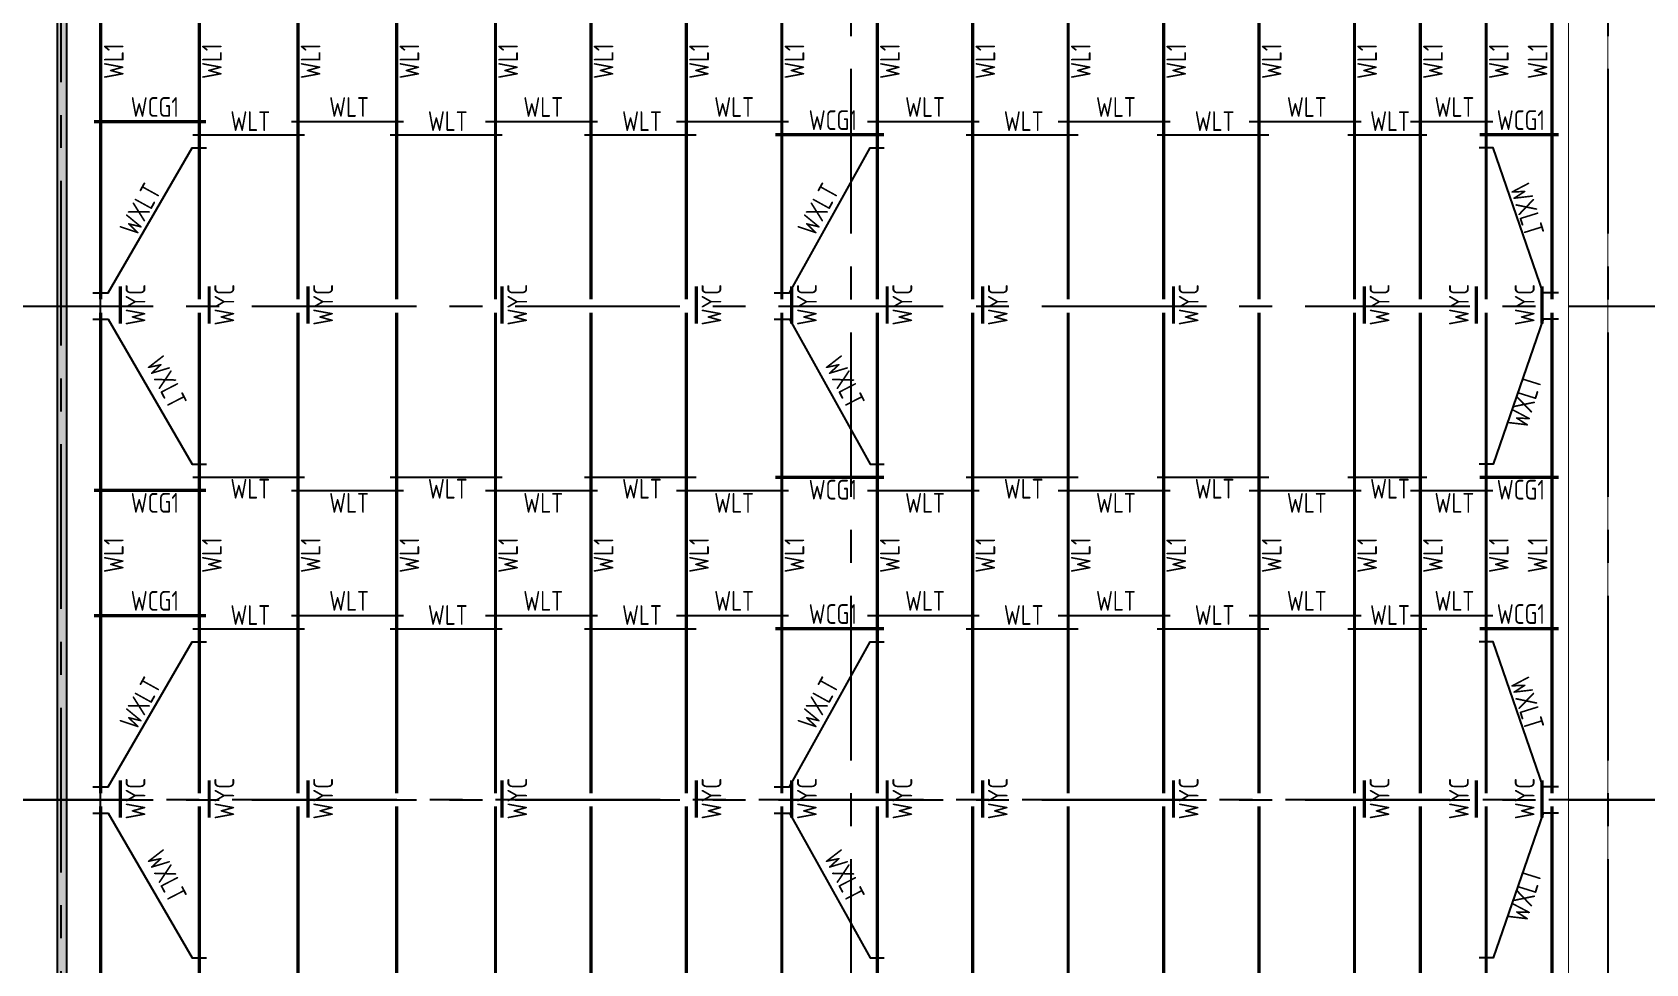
# Model space of a CAD drawing. Header units: millimetres. Extents: x 865490 to 879904, y 39442 to 44891.
# Drawn here: x 871884.9 to 872130, y 39573 to 39714.5 of the extents above; entities that cross this region are included whole.
import ezdxf

# ---------------------------------------------------------------- set-up
doc = ezdxf.new("R2010")
doc.units = ezdxf.units.MM
doc.header["$LTSCALE"] = 1000
doc.header["$MEASUREMENT"] = 0
doc.linetypes.add('CENTER', pattern=[2, 1.25, -0.25, 0.25, -0.25])
doc.linetypes.add('DOTE', pattern=[2.42, 2, -0.2, 0.02, -0.2])
for name, color, linetype in [('1307', 7, 'Continuous'), ('DOTE', 1, 'DOTE'), ('WINDOW', 4, 'Continuous'), ('标注', 7, 'Continuous'), ('檩条', 34, 'Continuous')]:
    doc.layers.add(name, color=color, linetype=linetype)
doc.styles.add('GBHZ', font='gbenor.shx', dxfattribs={"width": 0.9, "bigfont": 'gbcbig.shx'})

msp = doc.modelspace()

# ---------------------------------------------------------------- hatches: boundary and pattern name
at = {"layer": 'WINDOW'}
h = msp.add_hatch(dxfattribs=at)
h.set_pattern_fill('DOTS', color=256, scale=10)
h.set_pattern_definition([(0, (1211.9723, 1.3277), (0.3125, 0.625), [0, -0.625])])
h.paths.add_polyline_path([(871888.698, 39518.414), (871890.198, 39518.414), (871890.198, 39977.414), (871888.698, 39977.414)])

# ---------------------------------------------------------------- linework, layer by layer
at = {"layer": 'DOTE', "linetype": 'CENTER', "ltscale": 0.02}
for p, q in [((871889.298, 39506.914), (871889.298, 39988.914)), ((871895.298, 39506.914), (871895.298, 39988.914)), ((872009.298, 39988.914), (872009.298, 39506.914)), ((872124.298, 39988.914), (872124.298, 39506.914)), ((871638.298, 39672.914), (872140.298, 39672.914)), ((871638.298, 39597.914), (872140.298, 39597.914)), ((872140.298, 39597.914), (871638.298, 39597.914))]:
    msp.add_line(p, q, dxfattribs=at)
at = {"layer": 'WINDOW'}
msp.add_lwpolyline([(871888.698, 39518.414), (871890.198, 39518.414), (871890.198, 39977.414), (871888.698, 39977.414)], close=True, dxfattribs=at)
at = {"layer": '标注', "const_width": 0.15}
msp.add_lwpolyline([(872124.298, 39975.914), (872118.298, 39975.914), (872118.298, 39519.914), (872124.298, 39519.914)], close=True, dxfattribs=at)
at = {"layer": '檩条', "color": 4}
for p, q in [((871924.298, 39700.914), (871941.298, 39700.914)), ((871953.798, 39700.914), (871970.798, 39700.914)), ((871982.798, 39700.914), (871999.798, 39700.914)), ((872011.798, 39700.914), (872028.798, 39700.914)), ((872040.798, 39700.914), (872057.798, 39700.914)), ((872069.798, 39700.914), (872086.798, 39700.914)), ((872094.298, 39700.914), (872106.798, 39700.914)), ((871924.298, 39644.914), (871941.298, 39644.914)), ((871953.798, 39644.914), (871970.798, 39644.914)), ((871982.798, 39644.914), (871999.798, 39644.914)), ((872011.798, 39644.914), (872028.798, 39644.914)), ((872040.798, 39644.914), (872057.798, 39644.914)), ((872069.798, 39644.914), (872086.798, 39644.914)), ((872094.298, 39644.914), (872106.798, 39644.914)), ((871924.298, 39625.914), (871941.298, 39625.914)), ((871953.798, 39625.914), (871970.798, 39625.914)), ((871982.798, 39625.914), (871999.798, 39625.914)), ((872011.798, 39625.914), (872028.798, 39625.914)), ((872040.798, 39625.914), (872057.798, 39625.914)), ((872069.798, 39625.914), (872086.798, 39625.914)), ((872094.298, 39625.914), (872106.798, 39625.914))]:
    msp.add_line(p, q, dxfattribs=at)
at = {"layer": '檩条', "color": 4, "linetype": 'ByBlock'}
for p, q in [((871909.298, 39698.914), (871926.298, 39698.914)), ((871939.298, 39698.914), (871956.298, 39698.914)), ((871968.798, 39698.914), (871985.798, 39698.914)), ((872026.798, 39698.914), (872043.798, 39698.914)), ((872055.798, 39698.914), (872072.798, 39698.914)), ((872084.798, 39698.914), (872096.798, 39698.914)), ((871909.298, 39646.914), (871926.298, 39646.914)), ((871939.298, 39646.914), (871956.298, 39646.914)), ((871968.798, 39646.914), (871985.798, 39646.914)), ((872026.798, 39646.914), (872043.798, 39646.914)), ((872055.798, 39646.914), (872072.798, 39646.914)), ((872084.798, 39646.914), (872096.798, 39646.914)), ((871909.298, 39623.914), (871926.298, 39623.914)), ((871939.298, 39623.914), (871956.298, 39623.914)), ((871968.798, 39623.914), (871985.798, 39623.914)), ((872026.798, 39623.914), (872043.798, 39623.914)), ((872055.798, 39623.914), (872072.798, 39623.914)), ((872084.798, 39623.914), (872096.798, 39623.914))]:
    msp.add_line(p, q, dxfattribs=at)
at = {"layer": '檩条', "color": 4, "const_width": 0.5}
for points in [[(871895.298, 39746.914), (871895.298, 39673.914)], [(871910.298, 39746.914), (871910.298, 39673.914)], [(871925.298, 39746.914), (871925.298, 39673.914)], [(871940.298, 39746.914), (871940.298, 39673.914)], [(871955.298, 39746.914), (871955.298, 39673.914)], [(871969.798, 39746.914), (871969.798, 39673.914)], [(871984.298, 39746.914), (871984.298, 39673.914)], [(871998.798, 39746.914), (871998.798, 39673.914)], [(872013.298, 39746.914), (872013.298, 39673.914)], [(872027.798, 39746.914), (872027.798, 39673.914)], [(872042.298, 39746.914), (872042.298, 39673.914)], [(872056.798, 39746.914), (872056.798, 39673.914)], [(872071.298, 39746.914), (872071.298, 39673.914)], [(872085.798, 39746.914), (872085.798, 39673.914)], [(872095.798, 39746.914), (872095.798, 39673.914)], [(872105.798, 39746.914), (872105.798, 39673.914)], [(872115.798, 39746.914), (872115.798, 39673.914)], [(871894.298, 39700.914), (871911.298, 39700.914)], [(871997.798, 39698.914), (872014.298, 39698.914)], [(872116.798, 39698.914), (872104.798, 39698.914)], [(871895.298, 39671.914), (871895.298, 39598.914)], [(871910.298, 39671.914), (871910.298, 39598.914)], [(871925.298, 39671.914), (871925.298, 39598.914)], [(871940.298, 39671.914), (871940.298, 39598.914)], [(871955.298, 39671.914), (871955.298, 39598.914)], [(871969.798, 39671.914), (871969.798, 39598.914)], [(871984.298, 39671.914), (871984.298, 39598.914)], [(871998.798, 39671.914), (871998.798, 39598.914)], [(872013.298, 39671.914), (872013.298, 39598.914)], [(872027.798, 39671.914), (872027.798, 39598.914)], [(872042.298, 39671.914), (872042.298, 39598.914)], [(872056.798, 39671.914), (872056.798, 39598.914)], [(872071.298, 39671.914), (872071.298, 39598.914)], [(872085.798, 39671.914), (872085.798, 39598.914)], [(872095.798, 39671.914), (872095.798, 39598.914)], [(872105.798, 39671.914), (872105.798, 39598.914)], [(872115.798, 39671.914), (872115.798, 39598.914)], [(871997.798, 39646.914), (872014.298, 39646.914)], [(872116.798, 39646.914), (872104.798, 39646.914)], [(871894.298, 39644.914), (871911.298, 39644.914)], [(871894.298, 39625.914), (871911.298, 39625.914)], [(871997.798, 39623.914), (872014.298, 39623.914)], [(872116.798, 39623.914), (872104.798, 39623.914)], [(871895.298, 39596.914), (871895.298, 39519.914)], [(871910.298, 39596.914), (871910.298, 39519.914)], [(871925.298, 39596.914), (871925.298, 39519.914)], [(871940.298, 39596.914), (871940.298, 39519.914)], [(871955.298, 39596.914), (871955.298, 39519.914)], [(871969.798, 39596.914), (871969.798, 39519.914)], [(871984.298, 39596.914), (871984.298, 39519.914)], [(871998.798, 39596.914), (871998.798, 39519.914)], [(872013.298, 39596.914), (872013.298, 39519.914)], [(872027.798, 39596.914), (872027.798, 39519.914)], [(872042.298, 39596.914), (872042.298, 39519.914)], [(872056.798, 39596.914), (872056.798, 39519.914)], [(872071.298, 39596.914), (872071.298, 39519.914)], [(872085.798, 39596.914), (872085.798, 39519.914)], [(872095.798, 39596.914), (872095.798, 39519.914)], [(872105.798, 39596.914), (872105.798, 39519.914)], [(872115.798, 39596.914), (872115.798, 39519.914)]]:
    msp.add_lwpolyline(points, dxfattribs=at)
at = {"layer": '檩条', "color": 4, "linetype": 'ByBlock'}
for points in [[(871894.123, 39674.914), (871896.473, 39674.914), (871909.228, 39696.914), (871911.368, 39696.914)], [(871997.623, 39674.914), (871999.973, 39674.914), (872012.228, 39696.914), (872014.368, 39696.914)], [(872116.799, 39674.914), (872114.449, 39674.914), (872106.868, 39696.914), (872104.728, 39696.914)], [(871894.123, 39670.914), (871896.473, 39670.914), (871909.228, 39648.914), (871911.368, 39648.914)], [(871997.623, 39670.914), (871999.973, 39670.914), (872012.228, 39648.914), (872014.368, 39648.914)], [(872116.799, 39670.914), (872114.449, 39670.914), (872106.868, 39648.914), (872104.728, 39648.914)], [(871894.123, 39599.914), (871896.473, 39599.914), (871909.228, 39621.914), (871911.368, 39621.914)], [(871997.623, 39599.914), (871999.973, 39599.914), (872012.228, 39621.914), (872014.368, 39621.914)], [(872116.799, 39599.914), (872114.449, 39599.914), (872106.868, 39621.914), (872104.728, 39621.914)], [(871894.123, 39595.914), (871896.473, 39595.914), (871909.228, 39573.914), (871911.368, 39573.914)], [(871997.623, 39595.914), (871999.973, 39595.914), (872012.228, 39573.914), (872014.368, 39573.914)], [(872116.799, 39595.914), (872114.449, 39595.914), (872106.868, 39573.914), (872104.728, 39573.914)]]:
    msp.add_lwpolyline(points, dxfattribs=at)
at = {"layer": '檩条', "color": 6, "const_width": 0.5}
for points in [[(871898.298, 39675.897), (871898.298, 39670.23)], [(871911.798, 39675.897), (871911.798, 39670.23)], [(871926.798, 39675.897), (871926.798, 39670.23)], [(871956.298, 39675.897), (871956.298, 39670.23)], [(871985.798, 39675.897), (871985.798, 39670.23)], [(872000.298, 39675.897), (872000.298, 39670.23)], [(872014.798, 39675.897), (872014.798, 39670.23)], [(872029.298, 39675.897), (872029.298, 39670.23)], [(872058.298, 39675.897), (872058.298, 39670.23)], [(872087.298, 39675.897), (872087.298, 39670.23)], [(872104.298, 39675.897), (872104.298, 39670.23)], [(872114.298, 39675.897), (872114.298, 39670.23)], [(871898.298, 39600.897), (871898.298, 39595.23)], [(871911.798, 39600.897), (871911.798, 39595.23)], [(871926.798, 39600.897), (871926.798, 39595.23)], [(871956.298, 39600.897), (871956.298, 39595.23)], [(871985.798, 39600.897), (871985.798, 39595.23)], [(872000.298, 39600.897), (872000.298, 39595.23)], [(872014.798, 39600.897), (872014.798, 39595.23)], [(872029.298, 39600.897), (872029.298, 39595.23)], [(872058.298, 39600.897), (872058.298, 39595.23)], [(872087.298, 39600.897), (872087.298, 39595.23)], [(872104.298, 39600.897), (872104.298, 39595.23)], [(872114.298, 39600.897), (872114.298, 39595.23)]]:
    msp.add_lwpolyline(points, dxfattribs=at)

# ---------------------------------------------------------------- texts
at = {"layer": '1307', "style": 'GBHZ', "width": 0.9}
for s, rotation, p in [('WL1', 90, (871898.802, 39707.402)), ('WL1', 90, (871913.71, 39707.402)), ('WL1', 90, (871928.71, 39707.402)), ('WL1', 90, (871943.71, 39707.402)), ('WL1', 90, (871958.71, 39707.402)), ('WL1', 90, (871973.21, 39707.402)), ('WL1', 90, (871987.71, 39707.402)), ('WL1', 90, (872002.21, 39707.402)), ('WL1', 90, (872016.71, 39707.402)), ('WL1', 90, (872031.21, 39707.402)), ('WL1', 90, (872045.71, 39707.402)), ('WL1', 90, (872060.21, 39707.402)), ('WL1', 90, (872074.71, 39707.402)), ('WL1', 90, (872089.21, 39707.402)), ('WL1', 90, (872099.21, 39707.402)), ('WL1', 90, (872109.21, 39707.402)), ('WL1', 90, (872115.111, 39707.402)), ('WXLT', 61.1329, (871900.69, 39683.32)), ('WXLT', 61.1329, (872003.69, 39683.32)), ('WXLT', 287.28275, (872109.393, 39690.946)), ('WXLT', 297.27345, (871902.123, 39664.234)), ('WXLT', 297.27345, (872005.123, 39664.234)), ('WXLT', 72.71725, (872111.94, 39654.089)), ('WL1', 90, (871898.802, 39632.402)), ('WL1', 90, (871913.71, 39632.402)), ('WL1', 90, (871928.71, 39632.402)), ('WL1', 90, (871943.71, 39632.402)), ('WL1', 90, (871958.71, 39632.402)), ('WL1', 90, (871973.21, 39632.402)), ('WL1', 90, (871987.71, 39632.402)), ('WL1', 90, (872002.21, 39632.402)), ('WL1', 90, (872016.71, 39632.402)), ('WL1', 90, (872031.21, 39632.402)), ('WL1', 90, (872045.71, 39632.402)), ('WL1', 90, (872060.21, 39632.402)), ('WL1', 90, (872074.71, 39632.402)), ('WL1', 90, (872089.21, 39632.402)), ('WL1', 90, (872099.21, 39632.402)), ('WL1', 90, (872109.21, 39632.402)), ('WL1', 90, (872115.111, 39632.402)), ('WXLT', 61.1329, (871900.69, 39608.32)), ('WXLT', 61.1329, (872003.69, 39608.32)), ('WXLT', 287.28275, (872109.393, 39615.946)), ('WXLT', 297.27345, (871902.123, 39589.234)), ('WXLT', 297.27345, (872005.123, 39589.234)), ('WXLT', 72.71725, (872111.94, 39579.089))]:
    msp.add_text(s, height=3, rotation=rotation, dxfattribs=at).set_placement(p)
for s, p in [('WCG1', (871899.884, 39701.64)), ('WLT', (871930.032, 39701.64)), ('WLT', (871959.532, 39701.64)), ('WLT', (871988.532, 39701.64)), ('WLT', (872017.532, 39701.64)), ('WLT', (872046.532, 39701.64)), ('WLT', (872075.532, 39701.64)), ('WLT', (872097.968, 39701.64)), ('WLT', (871915.031, 39699.492)), ('WLT', (871945.031, 39699.492)), ('WLT', (871974.531, 39699.492)), ('WCG1', (872002.884, 39699.64)), ('WLT', (872032.531, 39699.492)), ('WLT', (872061.531, 39699.492)), ('WLT', (872088.17, 39699.492)), ('WCG1', (872107.413, 39699.64)), ('WLT', (871915.031, 39643.669)), ('WLT', (871945.031, 39643.669)), ('WLT', (871974.531, 39643.669)), ('WCG1', (872002.884, 39643.521)), ('WLT', (872032.531, 39643.669)), ('WLT', (872061.531, 39643.669)), ('WLT', (872088.17, 39643.669)), ('WCG1', (872107.413, 39643.521)), ('WCG1', (871899.884, 39641.521)), ('WLT', (871930.032, 39641.521)), ('WLT', (871959.532, 39641.521)), ('WLT', (871988.532, 39641.521)), ('WLT', (872017.532, 39641.521)), ('WLT', (872046.532, 39641.521)), ('WLT', (872075.532, 39641.521)), ('WLT', (872097.968, 39641.521)), ('WCG1', (871899.884, 39626.64)), ('WLT', (871930.032, 39626.64)), ('WLT', (871959.532, 39626.64)), ('WLT', (871988.532, 39626.64)), ('WLT', (872017.532, 39626.64)), ('WLT', (872046.532, 39626.64)), ('WLT', (872075.532, 39626.64)), ('WLT', (872097.968, 39626.64)), ('WLT', (871915.031, 39624.492)), ('WLT', (871945.031, 39624.492)), ('WLT', (871974.531, 39624.492)), ('WCG1', (872002.884, 39624.64)), ('WLT', (872032.531, 39624.492)), ('WLT', (872061.531, 39624.492)), ('WLT', (872088.17, 39624.492)), ('WCG1', (872107.413, 39624.64))]:
    msp.add_text(s, height=3, dxfattribs=at).set_placement(p)
at = {"layer": '檩条', "color": 6, "style": 'GBHZ', "width": 0.9}
for p in [(871902.108, 39669.966), (871915.608, 39669.966), (871930.608, 39669.966), (871960.108, 39669.966), (871989.608, 39669.966), (872004.108, 39669.966), (872018.608, 39669.966), (872033.108, 39669.966), (872062.108, 39669.966), (872091.108, 39669.966), (872103.155, 39669.966), (872113.155, 39669.966), (871902.108, 39594.966), (871915.608, 39594.966), (871930.608, 39594.966), (871960.108, 39594.966), (871989.608, 39594.966), (872004.108, 39594.966), (872018.608, 39594.966), (872033.108, 39594.966), (872062.108, 39594.966), (872091.108, 39594.966), (872103.155, 39594.966), (872113.155, 39594.966)]:
    msp.add_text('WYC', height=3, rotation=90, dxfattribs=at).set_placement(p)

doc.saveas('drawing.dxf')
